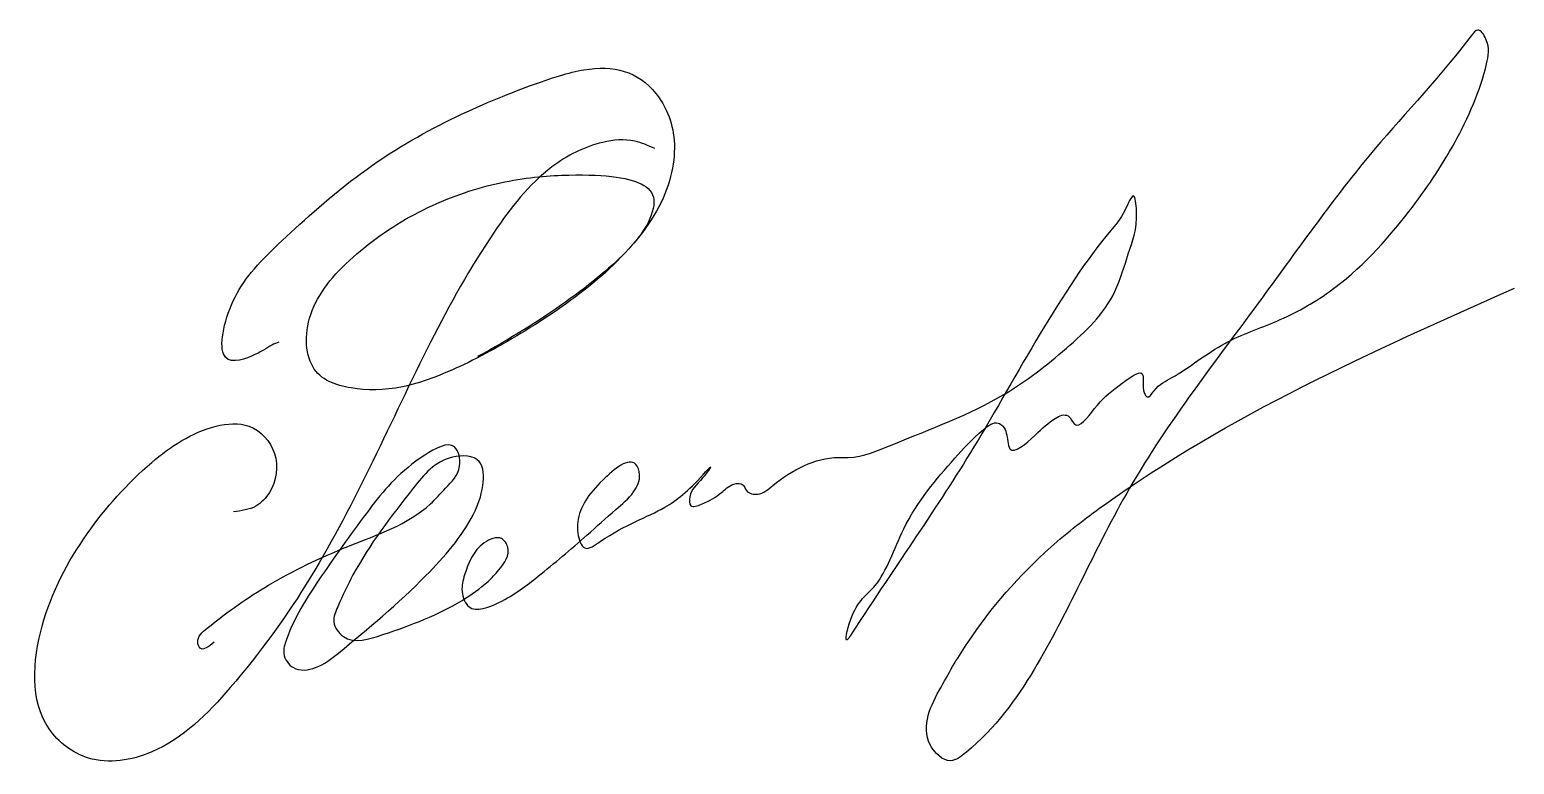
# Model space of a CAD drawing. Header units: millimetres. Extents: x -683571.4 to -683557.1, y 2299489.6 to 2299496.7.
import ezdxf

# ---------------------------------------------------------------- set-up
doc = ezdxf.new("R2010")
doc.units = ezdxf.units.MM

msp = doc.modelspace()

# ---------------------------------------------------------------- linework, layer by layer
at = {"color": 5, "lineweight": 25}
for points in [[(-683569.599, 2299490.783), (-683569.733, 2299490.727), (-683569.756, 2299490.784), (-683569.666, 2299490.917), (-683569.076, 2299491.331), (-683568.316, 2299491.701), (-683567.525, 2299492.109), (-683567.379, 2299492.26), (-683567.245, 2299492.473), (-683567.294, 2299492.656), (-683567.578, 2299492.577), (-683568.085, 2299492.09), (-683568.541, 2299491.458), (-683568.906, 2299490.808), (-683568.93, 2299490.674), (-683568.839, 2299490.54), (-683568.626, 2299490.54), (-683568.407, 2299490.68), (-683567.568, 2299491.422), (-683567.112, 2299492.011), (-683567.022, 2299492.286), (-683567.057, 2299492.516), (-683567.312, 2299492.558), (-683567.689, 2299492.26), (-683568.267, 2299491.428), (-683568.413, 2299491.124), (-683568.45, 2299490.978), (-683568.359, 2299490.838), (-683567.981, 2299490.856), (-683567.221, 2299491.185), (-683566.972, 2299491.367), (-683566.868, 2299491.476), (-683566.783, 2299491.695), (-683566.844, 2299491.777), (-683567.008, 2299491.736), (-683567.197, 2299491.428), (-683567.221, 2299491.27), (-683567.154, 2299491.124), (-683566.868, 2299491.164), (-683566.491, 2299491.416), (-683566.025, 2299491.809), (-683565.748, 2299492.055), (-683565.576, 2299492.225), (-683565.519, 2299492.393), (-683565.555, 2299492.489), (-683565.869, 2299492.34), (-683566.111, 2299491.938), (-683566.11, 2299491.827), (-683566.044, 2299491.687), (-683565.892, 2299491.752), (-683565.277, 2299492.077), (-683564.906, 2299492.394), (-683564.837, 2299492.466), (-683564.911, 2299492.362), (-683565.038, 2299492.177), (-683565.028, 2299492.092), (-683564.925, 2299492.107), (-683564.734, 2299492.218), (-683564.616, 2299492.298), (-683564.528, 2299492.294), (-683564.493, 2299492.237), (-683564.386, 2299492.203), (-683564.241, 2299492.286), (-683563.611, 2299492.555), (-683563.519, 2299492.555), (-683563.097, 2299492.677), (-683562.019, 2299493.162), (-683561.426, 2299493.602), (-683560.961, 2299494.146), (-683560.832, 2299494.506), (-683560.753, 2299494.916), (-683560.783, 2299495.063), (-683560.863, 2299494.928), (-683561.003, 2299494.727), (-683562.312, 2299492.658), (-683563.496, 2299490.849), (-683563.527, 2299490.806), (-683563.496, 2299490.996), (-683563.259, 2299491.328), (-683562.986, 2299491.87), (-683562.496, 2299492.547), (-683562.22, 2299492.823), (-683562.079, 2299492.884), (-683562.035, 2299492.854), (-683561.988, 2299492.709), (-683561.968, 2299492.639), (-683561.729, 2299492.767), (-683561.533, 2299492.93), (-683561.469, 2299492.96), (-683561.41, 2299492.953), (-683561.348, 2299492.873), (-683561.159, 2299493.02), (-683560.921, 2299493.244), (-683560.698, 2299493.358), (-683560.677, 2299493.169), (-683560.652, 2299493.136), (-683560.587, 2299493.192), (-683560.415, 2299493.321), (-683559.9, 2299493.652), (-683559.408, 2299493.862), (-683558.905, 2299494.144), (-683558.138, 2299494.917), (-683557.702, 2299495.574), (-683557.396, 2299496.328), (-683557.402, 2299496.567), (-683557.481, 2299496.653), (-683557.543, 2299496.598), (-683558.525, 2299495.445), (-683559.586, 2299494.035), (-683560.854, 2299492.201), (-683561.735, 2299490.522), (-683562.388, 2299489.727), (-683562.536, 2299489.647), (-683562.732, 2299489.801), (-683562.628, 2299490.354), (-683562.369, 2299490.785), (-683561.576, 2299491.695), (-683561.071, 2299492.094), (-683557.13, 2299494.177)], [(-683565.372, 2299495.516), (-683565.565, 2299495.588), (-683565.872, 2299495.576), (-683566.359, 2299495.341), (-683566.913, 2299494.716), (-683567.523, 2299493.66), (-683568.673, 2299491.408), (-683569.445, 2299490.348), (-683570.197, 2299489.731), (-683570.805, 2299489.673), (-683571.181, 2299489.953), (-683571.249, 2299490.936), (-683570.815, 2299491.823), (-683570.197, 2299492.507), (-683569.58, 2299492.854), (-683569.262, 2299492.854), (-683569.021, 2299492.594), (-683569.069, 2299492.218), (-683569.198, 2299492.089), (-683569.414, 2299492.033)]]:
    msp.add_spline(points, degree=3, dxfattribs=at)
msp.add_open_spline([(-683568.979, 2299493.659), (-683568.998, 2299493.653), (-683569.065, 2299493.627), (-683569.201, 2299493.527), (-683569.603, 2299493.404), (-683569.445, 2299494.141), (-683569.007, 2299494.589), (-683568.197, 2299495.319), (-683567.317, 2299495.828), (-683566.523, 2299496.143), (-683566.035, 2299496.3), (-683565.652, 2299496.287), (-683565.348, 2299496.088), (-683565.128, 2299495.631), (-683565.263, 2299494.954), (-683565.824, 2299494.304), (-683566.524, 2299493.81), (-683567.218, 2299493.42), (-683567.812, 2299493.194), (-683568.292, 2299493.198), (-683568.721, 2299493.345), (-683568.743, 2299493.979), (-683568.261, 2299494.524), (-683567.603, 2299494.961), (-683566.882, 2299495.21), (-683566.241, 2299495.274), (-683565.752, 2299495.258), (-683565.482, 2299495.189), (-683565.343, 2299495.049), (-683565.437, 2299494.774), (-683565.785, 2299494.337), (-683566.458, 2299493.854), (-683567.073, 2299493.522)], degree=3, knots=[2.46299, 2.46299, 2.46299, 2.46299, 3, 4, 5, 6, 7, 8, 9, 10, 11, 12, 13, 14, 15, 16, 17, 18, 19, 20, 21, 22, 23, 24, 25, 26, 27, 28, 29, 30, 31, 35, 35, 35, 35], dxfattribs=at)

doc.saveas('drawing.dxf')
